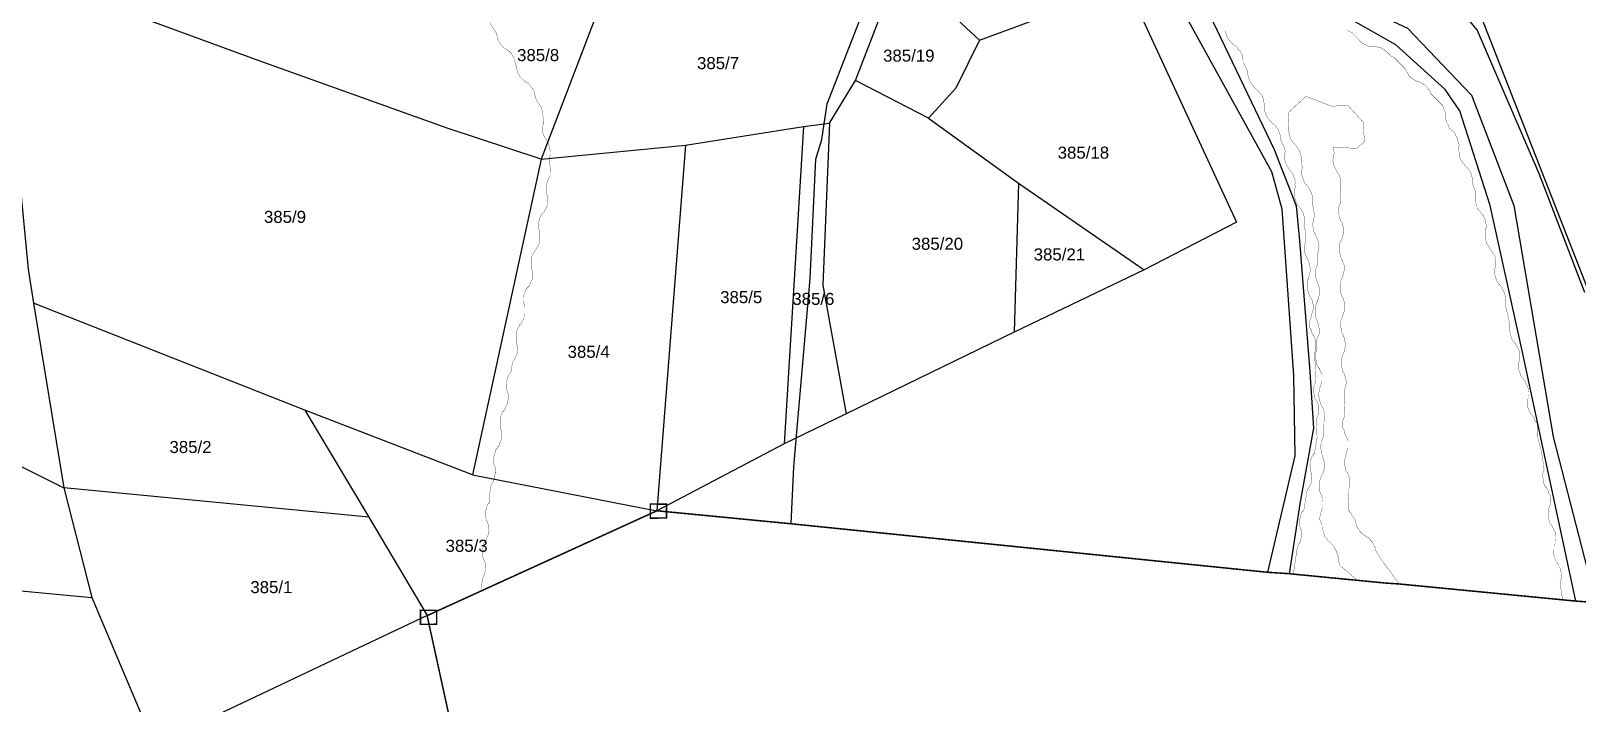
# Model space of a CAD drawing. Header units: inches. Extents: x 617 to 4497, y -923 to 1824.
# Drawn here: x 2235 to 2748, y -63 to 160 of the extents above; entities that cross this region are included whole.
import ezdxf
from ezdxf.enums import TextEntityAlignment as Align

# ---------------------------------------------------------------- set-up
doc = ezdxf.new("R2010")
doc.units = ezdxf.units.IN
doc.header["$LTSCALE"] = 15
doc.header["$MEASUREMENT"] = 0
for name, color, linetype in [('BOUNDARY', 5, 'Continuous'), ('PLOT', 7, 'Continuous'), ('PLOT NO', 7, 'Continuous'), ('ROAD', 50, 'Continuous'), ('STREAM', 130, 'SL')]:
    doc.layers.add(name, color=color, linetype=linetype)
doc.styles.get("Standard").update_dxf_attribs({"font": 'arial.ttf'})
doc.linetypes.add('SL', pattern='A,8e-06,[1,streme line,S=0.066667,R=0,X=0,Y=0],-0.839413', length=0.839421)

msp = doc.modelspace()

# ---------------------------------------------------------------- linework, layer by layer
at = {"layer": 'BOUNDARY', "const_width": 0.5}
msp.add_lwpolyline([(2377.79, -86.01), (2366.46, -34.21), (2442.78, 0.62), (2487.39, -3.7), (2645.69, -19.82), (2652.82, -20.29), (2684.95, -23.41), (2689.16, -23.68), (2748.04, -29.39), (2754.69, -29.87)], dxfattribs=at)
at = {"layer": 'PLOT'}
for points in [[(2383.03, 790.33), (2395.88, 784.64), (2440.54, 703.39), (2448.04, 690.15), (2501.7, 553.61), (2540.72, 454.45), (2568.77, 385.82), (2597.18, 319), (2628.96, 241.98), (2659.7, 200.33), (2689.06, 177.29), (2716.7, 164.39), (2752.83, 72.11), (2757.37, 17.16), (2765.34, -30.28)], [(2380.65, 772.01), (2403.85, 719.92), (2426.42, 667.17), (2454.64, 603.4), (2499.39, 500.59), (2545.77, 393.07), (2606.89, 252.14), (2639.9, 179.35), (2666.8, 172.91), (2692.14, 160.97), (2713.39, 138.66), (2727.46, 102.02), (2740.52, 25.19), (2754.69, -29.87)], [(2748.04, -29.39), (2730.28, 53.32), (2719.61, 102), (2709.47, 133.49), (2704.58, 140.55), (2688.19, 155.46), (2665.8, 168.16), (2636.47, 171.83), (2609.94, 229.94), (2541.93, 386.9), (2519.99, 438.28), (2499.41, 485.55), (2462.6, 569.09), (2394.67, 725.75), (2378.6, 761.4)], [(2376.22, 746.9), (2381.9, 733.19), (2412.43, 660.82), (2452.92, 567.9), (2498.46, 462.28), (2570.48, 291.25), (2607.76, 206.11), (2624.96, 168.22), (2647.81, 120.63), (2655.17, 101.92), (2656.2, 90.28), (2659.63, 46.73), (2660.87, 28.06), (2656.38, 2.91), (2652.82, -20.29)], [(2645.69, -19.82), (2654.78, 18.85), (2654.32, 45.61), (2650.47, 100.78), (2647.07, 113.26), (2619.52, 163.18), (2575.17, 264.65), (2534.72, 361.23), (2494.61, 455.45), (2429.4, 608.29), (2382.99, 716.54), (2374.41, 732.63)], [(2368.54, 697.03), (2394.87, 638.93), (2419.53, 582.08), (2447.53, 518.63), (2474.29, 459.13), (2484.91, 436.17), (2517.53, 360.56), (2543.48, 299.51), (2564.01, 250.7), (2599.46, 174.15), (2635.26, 96.53), (2604.66, 80.72), (2561.48, 59.96), (2505.69, 32.84), (2485.06, 22.82), (2442.78, 0.62)], [(2251.13, 371.61), (2255.85, 314.02), (2245.59, 236.37), (2232.79, 178.01), (2231.89, 174.75), (2226.67, 156.99), (2233.97, 80.94), (2235.73, 69.58), (2245.81, 8.19), (2255.13, -28.15), (2275.83, -77.13)], [(2390.73, 288.1), (2382.84, 290.14), (2369.17, 195.71), (2383.09, 191.27), (2427.7, 178.69), (2439.86, 174.64), (2452.76, 168.75), (2476.15, 168.5), (2517.14, 165.44), (2520.82, 171.1), (2533.61, 172.11), (2549.91, 156.94), (2585.15, 169.97), (2599.46, 174.15)], [(2430.46, 280.53), (2427.7, 178.69), (2404.39, 117.43), (2452.32, 122.14), (2491.48, 128.3), (2500.12, 129.4), (2508.7, 143.56), (2517.14, 165.44)], [(2404.39, 117.43), (2373.12, 127.77), (2310.66, 150.12), (2272.59, 164.02), (2232.79, 178.01)], [(2549.91, 156.94), (2542.11, 141.04), (2532.99, 131.03), (2562.85, 109.44), (2604.66, 80.72)], [(2532.99, 131.03), (2508.7, 143.56)], [(2500.12, 129.4), (2497.87, 75.55), (2505.69, 32.84)], [(2491.48, 128.3), (2485.06, 22.82)], [(2452.32, 122.14), (2442.78, 0.62)], [(2404.39, 117.43), (2381.5, 12.53), (2442.78, 0.62)], [(2562.85, 109.44), (2561.48, 59.96)], [(1863.16, 101.28), (1937.89, 69.66), (1995.65, 45.8), (2038.76, 26.72), (2083.86, 9.83), (2120.08, -5.82), (2152.58, -18.94), (2182.06, -21.3), (2255.13, -28.15)], [(2103.79, 78.9), (2245.81, 8.19)], [(2381.5, 12.53), (2325.89, 34.09), (2235.73, 69.58)], [(2325.89, 34.09), (2347.12, -1.51), (2366.46, -34.21)], [(2347.12, -1.51), (2245.81, 8.19)], [(2366.46, -34.21), (2275.83, -77.13), (2255.71, -123.72), (2253.05, -130.54), (2249.53, -139.06), (2246.09, -146.47), (2239.61, -162.37), (2218.59, -242.11), (2204.59, -294.65), (2213.61, -303.06), (2194.64, -381.67), (2171.55, -375.41), (2149.82, -475.42), (2167.97, -487.06), (2152.15, -562.5), (2150.14, -607.11), (2160.75, -614.8), (2183.79, -631.22), (2161.78, -710.77), (2205.75, -721.59), (2238.99, -731.26), (2270.63, -740.5)]]:
    msp.add_lwpolyline(points, dxfattribs=at)
at = {"layer": 'PLOT', "color": 3, "const_width": 0.5}
for points in [[(2440.61, 2.87), (2445.95, 2.81), (2445.98, -1.78), (2440.61, -1.83), (2440.61, 2.87), (2440.61, 2.87)], [(2364.28, -32.43), (2369.61, -32.48), (2369.64, -37.07), (2364.28, -37.13), (2364.28, -32.43), (2364.28, -32.43)]]:
    msp.add_lwpolyline(points, dxfattribs=at)
at = {"layer": 'ROAD'}
for points in [[(2751.01, 73.18), (2735.94, 112.32), (2715.28, 160.36), (2712.73, 163.36), (2686.46, 176.44), (2676.07, 185.82), (2664.05, 192.83), (2641.79, 220.01), (2627.94, 239.67), (2624.94, 245.96), (2610.53, 280.87), (2584.15, 340.09), (2559.5, 392.57), (2556.87, 395.78), (2561.68, 396.12), (2609.44, 397.27), (2634.92, 396.66), (2660.99, 396.66), (2692.33, 393.83), (2735.05, 389.47), (2745.32, 388.06), (2759.06, 385.88)], [(2487.35, -3.61), (2488.22, 15.27), (2493.7, 77.82), (2495.56, 117.4), (2497.55, 123.99), (2499.29, 135.79), (2510.12, 163.45), (2512.61, 171.78), (2514.35, 180.47), (2509.25, 235.97), (2503.65, 295.44), (2500.79, 347.33), (2501.38, 358.49), (2502.88, 373.89)]]:
    msp.add_lwpolyline(points, dxfattribs=at)
at = {"layer": 'STREAM', "color": 4, "lineweight": 0, "const_width": 0.1}
for points in [[(2384.43, -25.23), (2384.87, -21.95), (2385.09, -21.3), (2385.52, -20.42), (2385.52, -20.2), (2385.74, -19.55), (2385.96, -18.24), (2385.74, -17.8), (2385.74, -17.58), (2385.74, -16.49), (2385.52, -16.27), (2385.52, -16.05), (2385.09, -15.18), (2384.87, -14.08), (2384.87, -13.86), (2384.87, -13.21), (2384.87, -11.9), (2385.09, -11.46), (2385.09, -11.24), (2385.3, -10.15), (2385.52, -9.93), (2385.74, -9.71), (2385.96, -9.27), (2386.18, -8.84), (2386.4, -7.96), (2386.62, -7.74), (2386.83, -7.09), (2387.05, -5.78), (2386.83, -5.34), (2386.83, -5.12), (2386.83, -4.03), (2386.62, -3.59), (2386.62, -3.37), (2386.18, -2.5), (2385.96, -1.62), (2385.96, -1.19), (2385.96, -0.53), (2385.96, 0.78), (2386.18, 1), (2386.18, 1.44), (2386.4, 2.31), (2386.62, 2.75), (2386.83, 2.97), (2387.05, 3.19), (2387.27, 6.47), (2387.71, 9.31), (2388.15, 9.75), (2388.58, 10.62), (2388.58, 10.84), (2388.8, 11.49), (2389.02, 12.81), (2389.02, 13.24), (2389.24, 13.46), (2389.02, 14.55), (2389.02, 14.77), (2389.02, 15.21), (2388.58, 16.09), (2388.58, 16.96), (2388.58, 17.18), (2388.58, 18.05), (2388.8, 19.36), (2388.8, 19.58), (2389.02, 19.8), (2389.24, 20.89), (2389.46, 21.11), (2389.68, 21.33), (2389.9, 21.77), (2390.33, 22.21), (2390.55, 23.08), (2390.77, 23.3), (2390.99, 23.96), (2391.21, 25.27), (2391.21, 25.49), (2391.21, 25.92), (2391.21, 26.8), (2391.21, 27.23), (2390.99, 27.45), (2390.77, 28.33), (2390.77, 29.42), (2390.77, 29.64), (2390.77, 30.3), (2390.99, 31.61), (2390.99, 32.04), (2390.99, 32.26), (2391.43, 33.36), (2391.64, 33.57), (2391.86, 33.79), (2392.08, 34.01), (2392.3, 34.45), (2392.74, 35.54), (2392.96, 35.76), (2393.17, 36.42), (2393.39, 37.73), (2393.39, 37.95), (2393.39, 38.38), (2393.39, 39.26), (2393.39, 39.7), (2393.17, 39.91), (2392.96, 40.79), (2392.96, 41.88), (2392.96, 42.1), (2392.74, 42.76), (2392.96, 44.07), (2393.17, 44.29), (2393.17, 44.72), (2393.61, 45.6), (2393.83, 46.04), (2394.05, 46.25), (2394.27, 46.47), (2394.71, 49.31), (2394.92, 50.19), (2395.36, 50.63), (2395.8, 51.72), (2395.8, 51.94), (2396.24, 52.38), (2396.45, 53.69), (2396.45, 54.12), (2396.45, 54.34), (2396.45, 55.44), (2396.24, 55.87), (2396.24, 56.09), (2396.02, 56.97), (2396.02, 58.06), (2396.02, 58.28), (2396.02, 58.93), (2396.24, 60.25), (2396.24, 60.46), (2396.45, 60.9), (2396.89, 61.78), (2397.11, 61.99), (2397.11, 62.43), (2397.55, 62.65), (2397.77, 63.09), (2398.2, 63.96), (2398.42, 64.18), (2398.64, 64.84), (2398.86, 66.15), (2398.86, 66.37), (2398.86, 66.8), (2398.86, 67.9), (2398.86, 68.12), (2398.86, 68.33), (2398.64, 69.43), (2398.42, 70.3), (2398.42, 70.52), (2398.42, 71.39), (2398.64, 72.49), (2398.86, 72.92), (2398.86, 73.14), (2399.3, 74.24), (2399.51, 74.46), (2399.73, 74.67), (2399.95, 74.89), (2400.39, 75.33), (2400.83, 76.2), (2400.83, 76.64), (2401.26, 77.08), (2401.48, 78.39), (2401.48, 78.83), (2401.48, 79.05), (2401.48, 80.14), (2401.26, 80.58), (2401.26, 80.79), (2401.04, 81.67), (2401.04, 82.76), (2401.04, 82.98), (2401.04, 83.64), (2401.26, 84.95), (2401.26, 85.17), (2401.48, 85.6), (2401.92, 86.48), (2402.14, 86.7), (2402.14, 86.92), (2402.58, 87.35), (2402.79, 87.79), (2403.23, 88.66), (2403.45, 88.88), (2403.67, 89.54), (2403.89, 90.85), (2403.89, 91.07), (2403.89, 91.51), (2403.89, 92.38), (2403.89, 92.82), (2403.89, 93.04), (2403.67, 93.91), (2403.45, 95), (2403.45, 95.22), (2403.45, 95.88), (2403.67, 97.19), (2403.89, 97.63), (2403.89, 97.85), (2404.32, 98.72), (2404.54, 99.16), (2404.76, 99.38), (2404.98, 99.6), (2405.42, 100.03), (2405.85, 100.91), (2405.85, 101.13), (2406.29, 101.78), (2406.51, 103.09), (2406.51, 103.53), (2406.51, 103.75), (2406.51, 104.84), (2406.29, 105.28), (2406.29, 105.5), (2406.07, 106.37), (2406.07, 107.25), (2406.07, 107.68), (2406.07, 108.34), (2406.29, 109.65), (2406.51, 109.87), (2406.51, 110.31), (2406.95, 111.18), (2407.17, 111.4), (2407.17, 111.62), (2407.6, 112.06), (2407.6, 112.93), (2406.95, 117.3), (2407.17, 117.96), (2407.38, 119.05), (2407.38, 119.27), (2407.38, 119.93), (2407.17, 121.24), (2407.17, 121.46), (2406.95, 121.89), (2406.73, 122.77), (2406.51, 123.21), (2406.29, 123.42), (2405.85, 124.08), (2405.42, 124.95), (2405.2, 125.17), (2404.98, 125.83), (2404.76, 127.14), (2404.76, 127.58), (2404.76, 127.8), (2404.98, 128.89), (2404.98, 129.33), (2404.98, 129.55), (2405.2, 129.76), (2404.54, 134.36), (2402.36, 137.85), (2402.36, 138.29), (2402.14, 139.38), (2402.14, 139.6), (2401.92, 140.26), (2401.04, 141.35), (2400.83, 141.57), (2400.83, 141.79), (2399.95, 142.66), (2399.73, 142.88), (2399.51, 142.88), (2398.64, 143.54), (2397.98, 144.19), (2397.77, 144.41), (2397.33, 144.85), (2396.67, 145.94), (2396.45, 146.38), (2396.45, 146.6), (2396.02, 147.69), (2396.02, 147.91), (2396.02, 148.13), (2396.02, 148.57), (2395.8, 149.22), (2395.58, 150.1), (2395.58, 150.31), (2395.36, 150.97), (2394.71, 152.06), (2394.49, 152.5), (2394.27, 152.72), (2393.61, 153.37), (2393.17, 153.59), (2392.96, 153.81), (2392.3, 154.25), (2391.43, 154.9), (2391.21, 155.12), (2390.77, 155.56), (2390.11, 156.87), (2390.11, 157.09), (2389.9, 157.31), (2389.68, 158.4), (2389.46, 158.84), (2389.46, 159.06), (2389.46, 159.28), (2387.27, 162.78)], [(2654.2, -20.42), (2655.29, -12.99), (2655.51, -11.46), (2655.73, -11.02), (2656.17, -10.15), (2656.39, -9.93), (2656.6, -9.27), (2656.82, -7.96), (2656.82, -7.53), (2656.82, -7.31), (2656.82, -6.21), (2656.82, -5.99), (2656.6, -5.56), (2656.39, -4.68), (2656.39, -3.81), (2656.39, -3.59), (2656.17, -2.72), (2656.6, -1.4), (2656.6, -1.19), (2656.6, -0.97), (2657.04, 0.13), (2657.26, 0.35), (2657.48, 0.56), (2657.7, 1), (2657.92, 2.31), (2658.79, 7.56), (2659.23, 8), (2659.66, 8.87), (2659.88, 9.09), (2660.1, 9.75), (2660.32, 11.06), (2660.32, 11.28), (2660.32, 11.71), (2660.32, 12.59), (2660.1, 13.02), (2660.1, 13.24), (2659.88, 14.12), (2659.88, 15.21), (2659.88, 15.43), (2659.66, 16.09), (2659.88, 17.4), (2660.1, 17.83), (2660.1, 18.05), (2660.54, 18.93), (2660.76, 19.36), (2660.98, 19.58), (2661.2, 19.8), (2662.07, 24.83), (2661.85, 30.95), (2662.07, 31.61), (2662.29, 32.48), (2662.51, 32.7), (2662.51, 33.36), (2662.51, 34.89), (2662.51, 35.1), (2662.51, 35.54), (2662.29, 36.42), (2662.07, 36.85), (2661.85, 37.07), (2661.41, 37.73), (2661.2, 38.82), (2661.2, 39.04), (2660.98, 39.7), (2660.98, 41.01), (2660.98, 41.44), (2660.98, 41.66), (2661.2, 42.76), (2661.41, 42.97), (2661.41, 43.19), (2661.63, 43.63), (2661.41, 49.75), (2661.2, 53.03), (2661.41, 53.47), (2661.41, 54.56), (2661.63, 54.78), (2661.63, 55.44), (2661.63, 56.75), (2661.41, 56.97), (2661.41, 57.4), (2661.2, 58.28), (2660.98, 58.71), (2660.76, 58.93), (2660.32, 59.81), (2660.1, 60.68), (2659.88, 60.9), (2659.66, 61.56), (2659.66, 62.87), (2659.66, 63.31), (2659.66, 63.52), (2659.88, 64.62), (2660.1, 64.84), (2660.1, 65.27), (2660.32, 65.49), (2660.32, 65.93), (2660.54, 67.02), (2660.76, 67.24), (2660.76, 67.9), (2660.76, 69.21), (2660.54, 69.65), (2660.54, 69.86), (2660.32, 70.96), (2660.1, 71.18), (2659.88, 71.39), (2659.45, 72.27), (2659.23, 73.14), (2659.01, 73.58), (2658.79, 74.24), (2658.79, 75.55), (2658.79, 75.77), (2658.79, 76.2), (2659.01, 77.08), (2659.01, 77.52), (2659.23, 77.73), (2659.23, 78.17), (2659.45, 78.61), (2659.66, 79.7), (2659.66, 79.92), (2659.88, 80.58), (2659.66, 81.89), (2659.66, 82.11), (2659.66, 82.54), (2659.23, 83.42), (2659.23, 83.86), (2659.01, 84.07), (2658.57, 84.73), (2658.13, 85.82), (2658.13, 86.04), (2657.92, 86.7), (2657.92, 88.01), (2657.92, 88.45), (2657.92, 88.66), (2658.13, 89.76), (2658.13, 89.98), (2658.13, 90.2), (2658.35, 90.63), (2658.13, 93.91), (2657.7, 95.44), (2657.92, 96.1), (2657.92, 96.97), (2657.92, 97.19), (2657.92, 98.07), (2657.48, 99.16), (2657.48, 99.6), (2657.26, 99.81), (2656.82, 100.69), (2656.6, 101.13), (2656.39, 101.34), (2655.73, 102), (2655.29, 102.87), (2655.29, 103.09), (2654.86, 103.75), (2654.64, 105.06), (2654.64, 105.28), (2654.42, 105.72), (2654.42, 106.59), (2654.64, 107.03), (2654.64, 107.25), (2654.64, 107.68), (2654.86, 108.12), (2654.64, 109.21), (2654.86, 109.43), (2654.86, 110.09), (2654.42, 111.4), (2654.2, 111.84), (2654.2, 112.06), (2653.76, 112.93), (2653.54, 113.15), (2653.33, 113.37), (2652.67, 114.24), (2652.23, 115.12), (2652.01, 115.34), (2651.79, 115.99), (2651.36, 117.08), (2651.36, 117.52), (2651.36, 117.74), (2651.36, 118.83), (2651.36, 119.27), (2651.36, 119.49), (2651.58, 119.93), (2651.14, 121.46), (2650.05, 123.64), (2650.05, 124.08), (2649.83, 125.17), (2649.83, 125.39), (2649.61, 126.05), (2649.17, 127.36), (2648.95, 127.58), (2648.73, 127.8), (2648.08, 128.67), (2647.86, 128.89), (2647.64, 129.11), (2646.99, 129.55), (2646.33, 130.42), (2646.11, 130.64), (2645.67, 131.08), (2645.02, 132.39), (2645.02, 132.61), (2644.8, 133.04), (2644.58, 133.92), (2644.58, 134.36), (2644.58, 134.57), (2644.58, 135.01), (2644.58, 135.45), (2644.36, 136.54), (2644.36, 136.76), (2644.36, 137.42), (2643.71, 138.73), (2643.49, 138.95), (2643.27, 139.16), (2642.61, 140.04), (2642.39, 140.26), (2642.18, 140.48), (2641.52, 140.91), (2640.86, 141.79), (2640.65, 142.01), (2640.21, 142.44), (2639.55, 143.76), (2639.55, 143.97), (2639.33, 144.41), (2639.12, 145.29), (2639.12, 145.72), (2639.12, 145.94), (2639.12, 146.38), (2638.02, 148.57), (2637.58, 149.66), (2637.58, 150.31), (2637.15, 151.19), (2637.15, 151.63), (2637.15, 152.28), (2636.49, 153.37), (2636.27, 153.59), (2636.05, 153.81), (2635.4, 154.69), (2635.18, 154.9), (2634.96, 155.12), (2634.09, 155.56), (2633.43, 156.44), (2633.21, 156.65), (2632.78, 157.09), (2632.12, 158.18), (2632.12, 158.62), (2631.9, 158.84), (2631.68, 159.93), (2631.68, 160.15)], [(2689.18, -23.48), (2683.93, -16.27), (2681.74, -12.99), (2681.53, -12.55), (2681.31, -11.46), (2681.09, -11.24), (2680.87, -10.59), (2680.21, -9.49), (2680, -9.27), (2679.78, -9.06), (2679.12, -8.18), (2678.68, -8.18), (2678.47, -7.96), (2677.81, -7.53), (2676.94, -6.87), (2676.72, -6.65), (2676.28, -6.21), (2675.62, -5.12), (2675.41, -4.68), (2675.19, -4.46), (2674.97, -3.37), (2674.97, -3.15), (2674.75, -2.93), (2674.75, -2.5), (2672.56, 0.78), (2672.34, 6.9), (2672.56, 7.56), (2672.78, 8.43), (2672.78, 8.87), (2673, 9.53), (2673, 10.84), (2672.78, 11.06), (2672.78, 11.49), (2672.56, 12.37), (2672.34, 12.81), (2672.34, 13.02), (2671.69, 13.68), (2671.47, 14.77), (2671.47, 14.99), (2671.25, 15.65), (2671.25, 16.96), (2671.25, 17.4), (2671.25, 17.62), (2671.47, 18.71), (2671.47, 18.93), (2671.69, 19.15), (2671.69, 19.58), (2671.91, 20.02), (2672.13, 21.11), (2672.34, 21.33), (2672.34, 21.99), (2672.34, 23.3), (2672.34, 23.74), (2672.34, 23.96), (2671.91, 25.05), (2671.69, 25.27), (2671.69, 25.49), (2671.25, 26.36), (2671.03, 27.45), (2670.81, 27.67), (2670.6, 28.33), (2670.6, 29.64), (2670.6, 29.86), (2670.6, 30.3), (2670.81, 31.17), (2671.03, 31.61), (2671.03, 31.83), (2671.25, 32.26), (2671.03, 38.38), (2671.03, 40.13), (2671.25, 40.79), (2671.47, 41.66), (2671.47, 41.88), (2671.69, 42.54), (2671.69, 44.07), (2671.47, 44.29), (2671.47, 44.72), (2671.25, 45.6), (2671.03, 46.04), (2671.03, 46.25), (2670.6, 46.91), (2670.38, 48), (2670.16, 48.22), (2670.16, 48.88), (2670.16, 50.19), (2670.16, 50.63), (2670.16, 50.84), (2670.38, 51.94), (2670.6, 52.16), (2670.6, 52.38), (2670.81, 52.81), (2671.03, 53.25), (2671.25, 54.34), (2671.25, 54.56), (2671.47, 55.22), (2671.47, 56.53), (2671.25, 56.97), (2671.25, 57.18), (2671.03, 58.28), (2670.81, 58.5), (2670.81, 58.71), (2670.38, 59.59), (2670.16, 60.68), (2670.16, 60.9), (2669.94, 61.56), (2669.94, 62.87), (2669.94, 63.09), (2669.94, 63.52), (2670.16, 64.4), (2670.38, 64.84), (2670.38, 65.05), (2670.6, 65.49), (2670.81, 65.93), (2671.03, 66.8), (2671.03, 67.24), (2671.25, 67.9), (2671.25, 69.21), (2671.25, 69.43), (2671.25, 69.86), (2670.81, 70.74), (2670.81, 71.18), (2670.6, 71.39), (2670.16, 72.27), (2669.94, 73.14), (2669.94, 73.36), (2669.72, 74.02), (2669.72, 75.33), (2669.72, 75.77), (2669.72, 75.99), (2669.94, 77.08), (2670.16, 77.3), (2670.16, 77.73), (2670.38, 77.95), (2670.6, 78.39), (2670.81, 79.48), (2670.81, 79.7), (2671.03, 80.36), (2671.03, 81.67), (2671.03, 82.11), (2671.03, 82.33), (2670.6, 83.42), (2670.6, 83.64), (2670.38, 83.86), (2669.94, 84.73), (2669.72, 85.82), (2669.72, 86.04), (2669.5, 86.7), (2669.5, 88.01), (2669.5, 88.23), (2669.5, 88.66), (2669.72, 89.76), (2669.94, 89.98), (2669.94, 90.2), (2670.16, 90.63), (2670.38, 91.07), (2670.6, 92.16), (2670.81, 92.38), (2670.81, 93.04), (2670.81, 94.35), (2670.81, 94.57), (2670.81, 95), (2670.38, 95.88), (2670.38, 96.32), (2670.16, 96.54), (2669.72, 97.41), (2669.5, 98.28), (2669.5, 98.5), (2669.28, 99.16), (2669.28, 100.69), (2669.28, 100.91), (2669.28, 101.34), (2669.5, 102.22), (2669.72, 102.66), (2669.72, 102.87), (2669.94, 103.09), (2669.94, 105.06), (2669.72, 107.03), (2669.72, 107.68), (2669.94, 108.56), (2669.94, 108.78), (2669.94, 109.65), (2669.72, 110.96), (2669.72, 111.18), (2669.72, 111.4), (2669.28, 112.49), (2669.07, 112.71), (2668.85, 112.93), (2668.41, 113.81), (2667.97, 114.68), (2667.97, 114.9), (2667.54, 115.55), (2667.32, 116.87), (2667.54, 117.3), (2667.32, 117.52), (2667.54, 118.62), (2667.54, 118.83), (2667.75, 119.27), (2667.75, 119.49), (2667.54, 121.46), (2675.19, 121.02), (2677.81, 123.21), (2677.37, 129.76), (2672.13, 135.45), (2667.1, 135.01), (2658.35, 138.29), (2652.45, 132.82), (2652.67, 128.23), (2652.67, 127.58), (2652.67, 126.7), (2652.67, 126.49), (2652.89, 125.83), (2653.11, 124.52), (2653.33, 124.08), (2653.54, 123.86), (2653.98, 122.99), (2654.42, 122.77), (2654.42, 122.55), (2655.07, 121.89), (2655.73, 121.02), (2655.95, 120.8), (2656.17, 120.15), (2656.6, 119.05), (2656.6, 118.62), (2656.82, 118.4), (2656.82, 117.3), (2656.82, 116.87), (2656.82, 116.65), (2656.82, 116.43), (2656.82, 116.21), (2657.26, 114.46), (2657.04, 114.02), (2657.04, 112.93), (2657.04, 112.71), (2657.04, 112.06), (2657.48, 110.74), (2657.7, 110.53), (2657.7, 110.09), (2658.13, 109.21), (2658.57, 109), (2658.57, 108.78), (2659.23, 108.12), (2659.66, 107.25), (2659.88, 107.03), (2660.1, 106.37), (2660.54, 105.06), (2660.54, 104.62), (2660.54, 104.41), (2660.54, 103.31), (2660.54, 103.09), (2660.54, 102.66), (2660.54, 102.44), (2660.98, 100.69), (2661.2, 98.28), (2660.98, 97.85), (2660.76, 96.75), (2660.76, 96.54), (2660.54, 95.88), (2660.76, 94.57), (2660.76, 94.13), (2660.76, 93.91), (2661.2, 92.82), (2661.41, 92.6), (2661.41, 92.38), (2661.85, 91.51), (2662.29, 90.63), (2662.29, 90.41), (2662.51, 89.76), (2662.73, 88.45), (2662.51, 88.01), (2662.73, 87.79), (2662.51, 86.7), (2662.29, 86.26), (2662.29, 86.04), (2662.07, 85.82), (2662.29, 83.42), (2662.29, 82.76), (2662.07, 82.11), (2661.85, 81.23), (2661.63, 81.01), (2661.63, 80.36), (2661.41, 79.05), (2661.63, 78.61), (2661.63, 78.17), (2661.85, 77.3), (2662.07, 76.86), (2662.07, 76.64), (2662.51, 75.77), (2662.73, 74.89), (2662.73, 74.67), (2662.94, 74.02), (2662.94, 72.71), (2662.73, 72.27), (2662.73, 72.05), (2662.51, 70.96), (2662.29, 70.74), (2662.29, 70.3), (2662.07, 70.08), (2661.85, 69.65), (2661.63, 68.55), (2661.41, 68.33), (2661.41, 67.68), (2661.41, 66.37), (2661.41, 65.93), (2661.41, 65.71), (2661.63, 64.62), (2661.85, 64.4), (2661.85, 64.18), (2662.29, 63.31), (2662.51, 62.21), (2662.51, 61.99), (2662.73, 61.34), (2662.73, 60.03), (2662.73, 59.81), (2662.73, 59.37), (2662.29, 58.28), (2662.29, 58.06), (2662.07, 57.84), (2661.85, 57.4), (2661.85, 56.75), (2662.07, 54.56), (2661.85, 53.91), (2661.63, 53.03), (2661.63, 52.59), (2661.63, 51.94), (2661.63, 50.63), (2661.85, 50.41), (2661.85, 49.97), (2662.07, 49.1), (2662.29, 48.66), (2662.29, 48.44), (2662.94, 47.78), (2663.16, 46.69), (2663.38, 46.47), (2663.6, 45.82), (2663.6, 44.51), (2663.6, 44.29), (2663.6, 43.85), (2663.38, 42.97), (2663.38, 42.54), (2663.16, 42.32), (2663.16, 41.88), (2662.94, 41.44), (2662.73, 40.35), (2662.73, 40.13), (2662.51, 39.48), (2662.73, 38.17), (2662.73, 37.73), (2662.73, 37.51), (2663.16, 36.63), (2663.16, 36.2), (2663.38, 35.98), (2663.82, 35.1), (2664.26, 34.23), (2664.26, 34.01), (2664.47, 33.36), (2664.69, 32.04), (2664.47, 31.61), (2664.47, 31.39), (2664.47, 30.3), (2664.26, 30.08), (2664.26, 29.64), (2664.04, 29.42), (2664.26, 27.23), (2664.04, 25.05), (2663.82, 24.61), (2663.6, 23.52), (2663.6, 23.3), (2663.38, 22.64), (2663.16, 21.33), (2663.38, 20.89), (2663.38, 20.68), (2663.6, 19.58), (2663.6, 19.36), (2663.82, 19.15), (2664.04, 18.27), (2664.26, 17.18), (2664.47, 16.96), (2664.47, 16.3), (2664.47, 14.99), (2664.47, 14.55), (2664.26, 14.34), (2664.04, 13.24), (2663.82, 13.02), (2663.82, 12.81), (2663.6, 12.37), (2663.38, 11.93), (2663.16, 11.06), (2662.94, 10.62), (2662.73, 9.96), (2662.73, 8.65), (2662.73, 8.43), (2662.73, 8), (2662.94, 7.12), (2663.16, 6.68), (2663.16, 6.47), (2663.6, 5.59), (2663.82, 4.72), (2663.82, 4.28), (2664.04, 3.62), (2664.04, 2.31), (2663.82, 2.09), (2663.82, 1.66), (2663.6, 0.78), (2663.38, 0.35), (2663.38, 0.13), (2663.16, -0.09), (2662.94, -2.28), (2663.82, -4.25), (2663.82, -4.68), (2664.04, -5.78), (2664.04, -5.99), (2664.26, -6.65), (2664.69, -7.96), (2664.91, -8.18), (2665.13, -8.4), (2665.57, -9.27), (2666, -9.49), (2666.22, -9.71), (2666.88, -10.37), (2667.54, -11.02), (2667.75, -11.24), (2667.97, -11.9), (2668.63, -12.99), (2668.63, -13.43), (2668.85, -13.65), (2669.07, -14.74), (2669.07, -14.96), (2669.07, -15.4), (2669.07, -15.61), (2669.72, -17.58), (2675.62, -22.61)]]:
    msp.add_lwpolyline(points, dxfattribs=at)
at = {"layer": 'STREAM', "color": 4, "lineweight": 0, "const_width": 0.1, "elevation": 0.1}
msp.add_lwpolyline([(2743.61, -28.95), (2742.74, -23.05), (2742.96, -22.61), (2742.96, -22.39), (2743.18, -22.17), (2743.18, -21.08), (2743.18, -20.64), (2743.18, -20.42), (2742.96, -19.11), (2742.74, -18.46), (2742.52, -18.24), (2742.3, -17.36), (2741.65, -16.49), (2741.65, -16.27), (2741.43, -16.05), (2740.99, -14.96), (2740.99, -14.74), (2740.77, -14.3), (2740.55, -12.99), (2740.77, -12.33), (2740.77, -12.12), (2740.77, -11.02), (2740.99, -10.59), (2741.21, -10.15), (2741.21, -9.93), (2741.21, -9.71), (2741.43, -8.62), (2741.43, -8.18), (2741.43, -7.96), (2741.21, -6.65), (2740.99, -5.99), (2740.77, -5.78), (2740.33, -4.9), (2739.9, -4.03), (2739.68, -3.81), (2739.46, -3.59), (2739.24, -2.5), (2739.02, -2.28), (2739.02, -1.84), (2738.8, -0.53), (2738.8, 0.13), (2739.02, 0.35), (2739.02, 1.44), (2739.24, 1.88), (2739.24, 2.31), (2739.46, 2.53), (2739.46, 2.75), (2739.68, 3.84), (2739.46, 4.28), (2739.68, 4.5), (2739.46, 5.81), (2739.02, 6.47), (2739.02, 6.68), (2738.58, 7.78), (2738.15, 8.43), (2737.93, 8.65), (2737.71, 8.87), (2737.27, 9.96), (2737.27, 10.18), (2737.27, 10.62), (2737.05, 11.93), (2737.05, 12.59), (2737.05, 12.81), (2737.27, 13.9), (2737.49, 14.34), (2736.62, 20.24), (2735.09, 25.92), (2735.31, 26.14), (2735.31, 26.36), (2735.31, 26.8), (2735.31, 27.89), (2735.31, 28.11), (2735.31, 28.55), (2735.09, 29.86), (2734.65, 30.3), (2734.43, 30.51), (2733.99, 31.61), (2733.56, 32.26), (2733.34, 32.48), (2733.12, 32.7), (2732.68, 33.57), (2732.46, 34.01), (2732.24, 34.23), (2732.03, 35.54), (2732.03, 36.2), (2732.03, 36.42), (2732.03, 37.51), (2732.24, 37.95), (2732.24, 38.38), (2732.24, 38.6), (2732.46, 39.04), (2732.46, 40.13), (2732.24, 40.35), (2732.24, 40.79), (2732.03, 42.1), (2731.59, 42.54), (2731.59, 42.76), (2731.15, 43.63), (2730.5, 44.51), (2730.28, 44.72), (2730.06, 44.94), (2729.62, 45.82), (2729.62, 46.25), (2729.4, 46.47), (2728.97, 47.78), (2728.97, 48.44), (2728.97, 48.66), (2728.97, 49.75), (2729.18, 50.19), (2729.18, 50.63), (2729.4, 50.84), (2729.4, 51.28), (2729.4, 52.38), (2729.4, 52.59), (2729.4, 53.03), (2728.97, 54.34), (2728.75, 54.78), (2728.53, 55), (2728.09, 55.87), (2727.44, 56.75), (2727.22, 56.97), (2727, 57.18), (2726.56, 58.06), (2726.56, 58.5), (2726.34, 58.71), (2726.12, 60.03), (2726.12, 60.68), (2726.12, 60.9), (2726.12, 61.99), (2726.12, 62.43), (2724.81, 68.12), (2724.59, 69.43), (2724.59, 69.65), (2724.59, 69.86), (2724.59, 70.3), (2724.59, 71.39), (2724.59, 71.61), (2724.59, 72.05), (2724.16, 73.36), (2723.94, 73.8), (2723.72, 74.02), (2723.28, 75.11), (2722.63, 75.77), (2722.41, 75.99), (2722.19, 76.2), (2721.75, 77.08), (2721.75, 77.52), (2721.53, 77.73), (2721.1, 79.05), (2721.1, 79.7), (2721.1, 79.92), (2721.1, 81.01), (2721.31, 81.45), (2721.31, 81.89), (2721.31, 82.11), (2721.53, 82.54), (2721.31, 83.42), (2721.31, 83.86), (2721.31, 84.29), (2721.1, 85.39), (2720.66, 86.04), (2720.44, 86.26), (2720, 87.13), (2719.35, 87.79), (2719.35, 88.01), (2719.13, 88.45), (2718.47, 89.32), (2718.47, 89.54), (2718.25, 89.98), (2718.03, 91.07), (2718.03, 91.94), (2718.03, 92.16), (2718.03, 93.04), (2718.03, 93.69), (2718.03, 94.13), (2718.03, 94.35), (2718.25, 94.57), (2718.25, 95.66), (2718.03, 96.1), (2718.03, 96.32), (2717.82, 97.63), (2717.38, 98.28), (2717.38, 98.5), (2716.72, 99.38), (2716.29, 100.03), (2716.07, 100.25), (2715.85, 100.47), (2715.19, 101.34), (2715.19, 101.78), (2714.97, 102), (2714.76, 103.31), (2714.76, 103.97), (2714.76, 104.19), (2714.76, 105.28), (2714.76, 105.94), (2714.54, 107.03), (2713.66, 109.43), (2713.66, 109.65), (2713.66, 109.87), (2713.66, 110.31), (2713.66, 111.4), (2713.44, 111.62), (2713.44, 112.06), (2713.01, 113.15), (2712.57, 113.81), (2712.35, 114.02), (2711.7, 114.9), (2711.04, 115.55), (2711.04, 115.77), (2710.6, 115.99), (2710.16, 116.65), (2709.95, 117.08), (2709.73, 117.3), (2709.29, 118.62), (2709.29, 119.27), (2709.29, 119.49), (2709.07, 120.58), (2709.07, 121.02), (2709.07, 121.46), (2709.07, 121.68), (2709.29, 122.11), (2709.07, 123.21), (2708.85, 123.42), (2708.85, 123.86), (2708.42, 124.95), (2707.98, 125.61), (2707.98, 125.83), (2707.32, 126.7), (2706.67, 127.14), (2706.45, 127.36), (2706.23, 127.58), (2705.57, 128.45), (2705.57, 128.89), (2705.36, 129.11), (2704.92, 130.42), (2704.7, 131.08), (2704.7, 131.29), (2704.7, 132.39), (2704.7, 132.82), (2703.82, 135.23), (2700.33, 138.73), (2700.11, 138.95), (2699.89, 139.16), (2699.89, 139.6), (2699.23, 140.48), (2699.02, 140.7), (2699.02, 140.91), (2697.92, 142.01), (2697.49, 142.23), (2697.27, 142.44), (2696.39, 142.88), (2695.52, 143.32), (2695.08, 143.32), (2694.86, 143.54), (2693.99, 143.97), (2693.77, 144.19), (2693.33, 144.41), (2692.46, 145.29), (2692.24, 145.94), (2692.02, 146.16), (2691.58, 147.03), (2691.36, 147.47), (2687.65, 151.19), (2686.34, 151.84), (2686.12, 152.28), (2685.9, 152.5), (2685.68, 152.72), (2684.81, 153.37), (2684.59, 153.59), (2684.37, 153.81), (2683.28, 154.47), (2682.62, 154.69), (2682.18, 154.69), (2681.31, 154.9), (2680.43, 154.9), (2680.21, 154.9), (2679.78, 154.9), (2678.68, 155.12), (2678.47, 155.34), (2678.03, 155.56), (2676.94, 156), (2676.5, 156.65), (2676.28, 156.65), (2675.62, 157.53), (2675.19, 157.97), (2674.97, 158.18), (2674.75, 158.4), (2674.53, 158.62), (2673.87, 159.28), (2673.66, 159.5), (2673.22, 159.71), (2672.13, 160.37)], dxfattribs=at)

# ---------------------------------------------------------------- texts
at = {"layer": 'PLOT NO'}
for s, p in [('385/8', (2403.33, 152.02)), ('385/7', (2463.1, 149.36)), ('385/19', (2526.46, 151.84)), ('385/18', (2584.45, 119.61)), ('385/9', (2319.25, 98.27)), ('385/20', (2535.95, 89.33)), ('385/21', (2576.48, 85.79)), ('385/5', (2470.79, 71.61)), ('385/6', (2494.76, 71.02)), ('385/4', (2420.11, 53.44)), ('385/2', (2287.86, 21.81)), ('385/3', (2379.58, -11.01)), ('385/1', (2314.73, -24.75))]:
    msp.add_text(s, height=4, dxfattribs=at).set_placement(p, align=Align.MIDDLE_CENTER)

doc.saveas('drawing.dxf')
